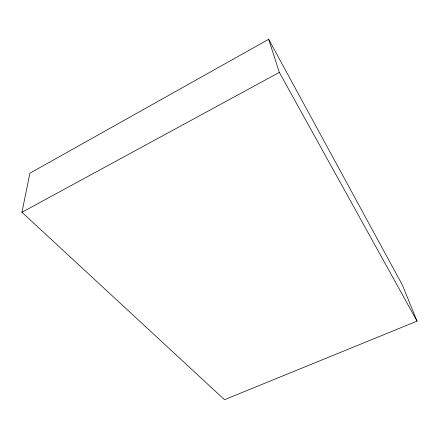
<?xml version="1.0" encoding="UTF-8"?>
<svg xmlns="http://www.w3.org/2000/svg" width="439" height="439" viewBox="0 0 439 439"><rect width="100%" height="100%" fill="white"/><g stroke="black" fill="none" stroke-linecap="round" stroke-linejoin="round"><path stroke-width="0.66" d="M21.95 212.273L29.896 173.213L268.673 39.296L402.344 284.938L417.05 321.128L224.499 399.704L21.95 212.273L279.336 72.386L268.673 39.296M279.336 72.386L417.05 321.128"/></g></svg>
